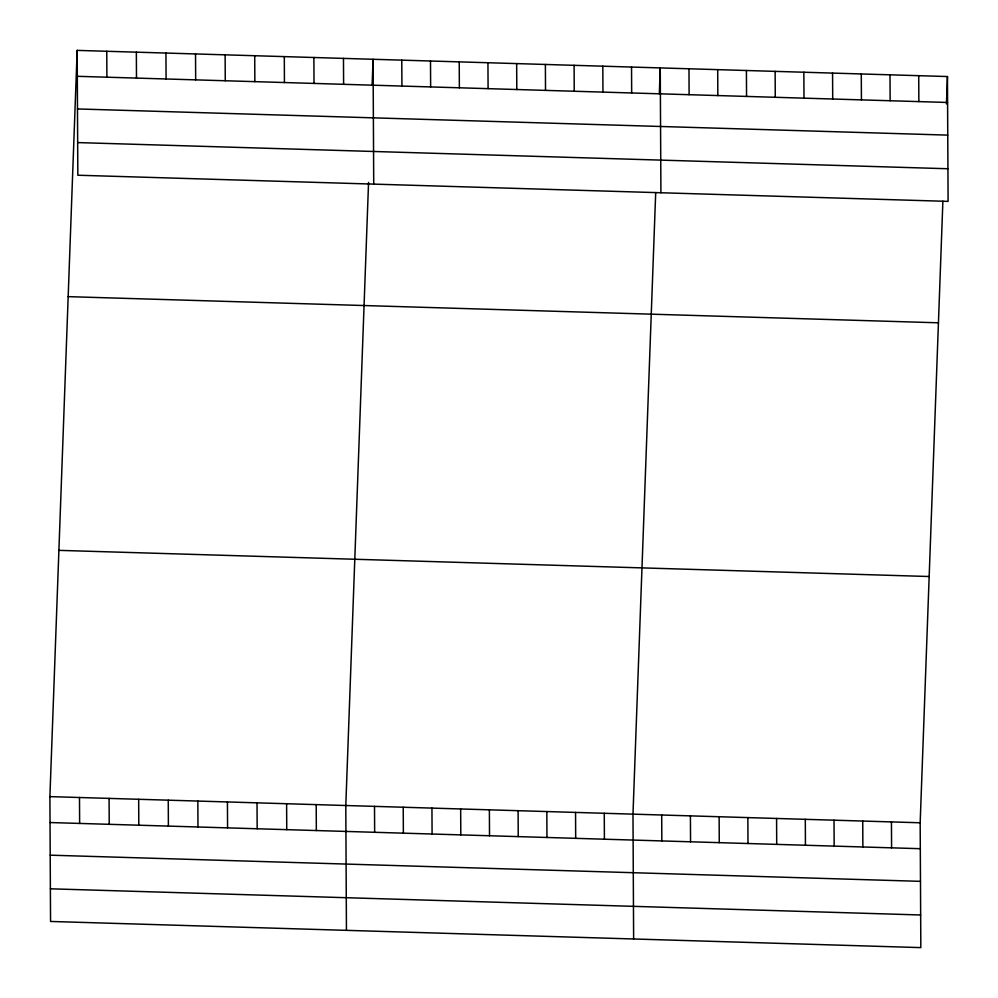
<?xml version="1.0" encoding="UTF-8"?>
<svg xmlns="http://www.w3.org/2000/svg" width="998" height="998" viewBox="0 0 998 998"><rect width="100%" height="100%" fill="white"/><g stroke="black" fill="none" stroke-linecap="round" stroke-linejoin="round"><path stroke-width="1.5" d="M942.885 201.197L920.168 822.776L920.83 947.613L50.549 921.453L49.9 796.616L77.17 50.387L947.451 76.547L948.1 201.384L77.832 175.224L77.17 50.387M368.561 182.409L345.795 805.511L346.443 930.348M372.129 85.117L373.065 59.281L373.726 184.119M655.698 192.564L632.981 814.143L633.63 938.981M659.316 93.762L660.252 67.914L660.913 192.751M946.441 103.917L947.451 76.547M77.308 76.31L947.576 102.47M77.482 108.944L947.751 135.117M77.657 142.577L947.925 168.749M68.176 296.643L938.444 322.803M58.907 550.36L929.175 576.52M49.9 796.616L920.168 822.776M50.037 822.539L920.306 848.699M50.212 855.174L920.48 881.346M50.387 888.806L920.655 914.979M918.721 75.686L918.859 101.609M890.004 74.825L890.141 100.748M891.451 821.915L891.588 847.838M861.286 73.964L861.424 99.887M862.734 821.055L862.871 846.978M832.569 73.091L832.706 99.027M834.016 820.194L834.153 846.117M803.852 72.23L803.989 98.153M805.299 819.321L805.436 845.256M775.134 71.369L775.271 97.293M776.581 818.46L776.706 844.383M746.417 70.509L746.554 96.432M747.851 817.599L747.989 843.522M717.699 69.648L717.836 95.571M719.134 816.738L719.271 842.661M688.982 68.775L689.107 94.698M690.416 815.877L690.554 841.801M661.699 815.004L661.836 840.927M631.534 67.053L631.672 92.976M602.817 66.192L602.954 92.115M604.264 813.283L604.401 839.206M574.1 65.319L574.237 91.255M575.547 812.422L575.684 838.345M545.382 64.458L545.519 90.381M546.829 811.549L546.954 837.484M516.665 63.598L516.802 89.521M518.099 810.688L518.236 836.611M487.947 62.737L488.084 88.66M489.382 809.827L489.519 835.75M459.23 61.876L459.354 87.799M460.664 808.966L460.802 834.889M430.5 61.003L430.637 86.926M431.947 808.106L432.084 834.029M401.782 60.142L401.92 86.065M403.229 807.232L403.367 833.155M374.512 806.372L374.649 832.295M343.474 58.395L343.611 84.319M313.883 57.497L314.021 83.42M316.204 804.625L316.341 830.548M284.305 56.612L284.43 82.535M286.613 803.727L286.75 829.65M254.715 55.726L254.852 81.649M257.022 802.841L257.16 828.764M225.124 54.828L225.261 80.751M227.432 801.955L227.569 827.878M195.533 53.942L195.67 79.865M197.841 801.057L197.978 826.98M165.942 53.056L166.08 78.979M168.263 800.171L168.388 826.095M136.352 52.158L136.489 78.081M138.672 799.286L138.809 825.209M106.761 51.272L106.898 77.195M109.081 798.388L109.219 824.311M79.491 797.502L79.628 823.425"/></g></svg>
